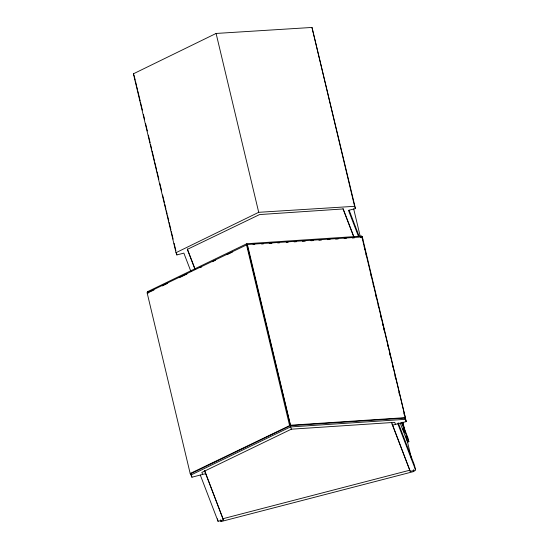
<?xml version="1.0" encoding="UTF-8"?>
<svg xmlns="http://www.w3.org/2000/svg" width="549" height="549" viewBox="0 0 549 549"><rect width="100%" height="100%" fill="white"/><g stroke="black" fill="none" stroke-linecap="round" stroke-linejoin="round"><path stroke-width="0.82" d="M247.407 244.511L147.118 292.768L190.18 473.499L190.764 473.718L290.147 425.695L405.059 418.091L405.375 417.638L362.313 236.914L247.407 244.511L290.469 425.235L190.18 473.499M362.313 236.914L360.556 237.463M190.901 271.46L183.86 253.116L176.881 254.928L176.016 252.67L133.4 73.806L216.093 33.448L311.976 27.45L355.464 208.572L348.485 210.384L358.586 236.701M176.016 252.67L258.709 212.312L354.592 206.314L355.464 208.572M149.561 292.095L147.702 292.994L147.4 291.752L246.789 243.722L361.695 236.125L406.219 421.598L392.494 425.159L392.192 423.917L410.247 471.413L415.6 470.019L414.42 465.051L398.197 422.785M150.186 291.793L154.029 289.934M162.339 285.919L167.733 283.311M179.406 277.67L186.989 274.006M200.172 267.637L201.709 266.889M212.415 261.722L215.496 260.233M227.053 254.647L232.474 252.025M205.36 472.414L205.655 473.657L191.924 477.218L191.059 474.96L290.448 426.937L405.354 419.333L406.219 421.598M395.506 424.377L394.731 422.353L291.313 429.194L201.86 472.421L202.643 474.439M402.143 422.826L407.982 438.033L408.868 441.76L407.53 442.11L400.173 422.936M222.578 518.805L409.65 470.246M200.296 475.05L218.049 521.303L223.409 519.91L204.612 470.472M220.52 520.205L221.041 521.55L413.905 471.488L413.507 469.82M253.048 244.573L254.784 244.456M261.557 244.01L263.335 243.893M269.216 243.502L271.885 243.324M277.725 242.939L279.585 242.816M286.242 242.377L288.136 242.253M294.127 241.855L296.453 241.704M302.41 241.306L305.244 241.121M310.926 240.743L313.479 240.572M318.928 240.215L321.488 240.043M327.478 239.652L330.045 239.481M335.611 239.11L338.163 238.945M344.12 238.547L346.295 238.403M352.28 238.012L354.331 237.875M290.469 425.235L405.375 417.638M147.118 292.768L147.702 292.994M362.862 239.625L361.695 236.125M349.137 210.198L359.238 236.516M343.036 208.51L353.796 236.537M353.782 236.976L343.029 208.956L259.574 214.57L187.333 249.37L195.012 269.387M405.924 420.356L405.059 418.091L405.354 419.333M401.511 422.586L408.868 441.76M402.959 428.776L404.489 432.784M405.718 435.981L406.644 438.383M397.847 423.766L415.6 470.019M413.39 470.136L413.905 471.488M391.499 422.572L410.247 471.413M291.313 429.194L246.789 243.722M133.4 73.806L134.265 76.064M187.339 248.93L195.025 268.941M147.4 291.752L147.983 293.255M204.66 471.069L223.409 519.91M191.628 475.976L190.764 473.718L191.059 474.96M311.976 27.45L354.592 206.314M364.179 246.528L364.968 249.857M365.963 254.022L366.56 256.52M370.925 274.843L371.522 277.341M373.107 284.005L373.704 286.503M375.887 295.664L376.477 298.162M378.069 304.825L378.666 307.323M380.649 315.654L381.438 318.983M382.433 323.148L383.03 325.646M383.428 327.314L384.218 330.642M387.395 343.969L387.992 346.467M389.577 353.131L390.174 355.628M392.357 364.79L392.954 367.288M394.937 375.619L395.726 378.947M398.903 392.274L399.5 394.772M403.865 413.095L404.462 415.593M353.68 208.894L360.192 236.221M402.849 422.195L405.217 432.132M406.823 439.131L411.592 459.156M402.76 422.751L404.538 430.203M216.093 33.448L258.709 212.312M246.508 244.744L289.57 425.468M134.464 76.894L135.253 80.223M135.651 81.89L136.447 85.219M136.838 86.879L137.435 89.377M137.833 91.038L140.215 101.023M140.606 102.684L142.39 110.171M143.385 114.336L144.572 119.325M145.56 123.484L147.345 130.971M148.34 135.129L150.124 142.616M150.522 144.284L151.709 149.273M152.107 150.941L154.482 160.919M154.88 162.586L156.664 170.073M157.062 171.734L158.846 179.221M159.834 183.38L161.619 190.874M162.614 195.032L164.398 202.519M164.789 204.18L165.983 209.176M166.374 210.837L167.171 214.165M167.569 215.826L168.756 220.822M169.154 222.482L170.938 229.969M171.336 231.637L173.12 239.124M174.108 243.282L175.893 250.769M176.291 252.43L176.881 254.928M220.643 519.889L221.041 521.55M217.459 518.819L218.049 521.303M191.031 473.478L191.924 477.218"/></g></svg>
